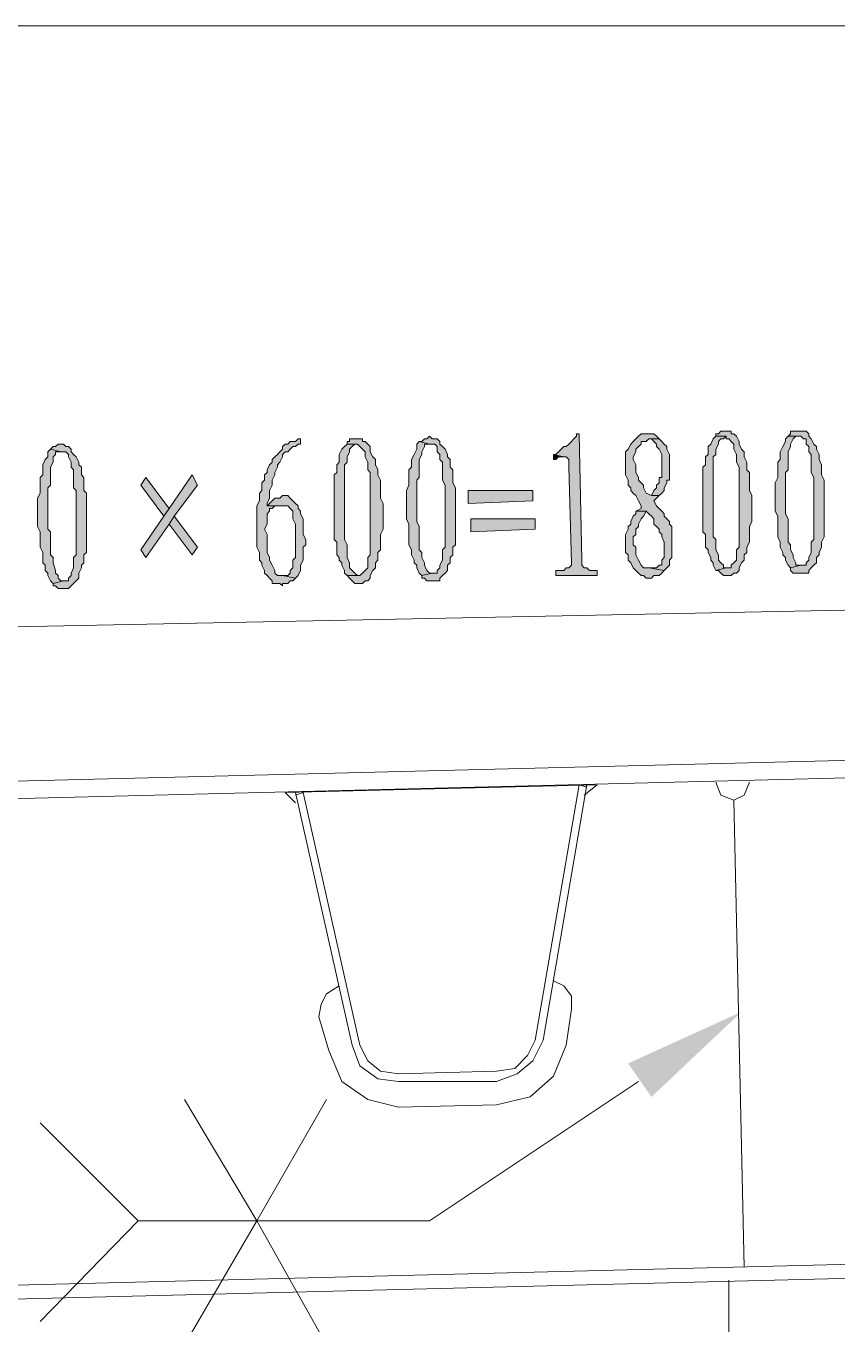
# Model space of a CAD drawing. Header units: millimetres. Extents: x 24 to 410, y 10 to 282.
# Drawn here: x 232.3 to 245.62, y 237.28 to 258.57 of the extents above; entities that cross this region are included whole.
import ezdxf

# ---------------------------------------------------------------- set-up
doc = ezdxf.new("R2010")
doc.units = ezdxf.units.MM

msp = doc.modelspace()

# ---------------------------------------------------------------- hatches: boundary and pattern name
h = msp.add_hatch(color=256)
h.dxf.hatch_style = 2
h.paths.add_polyline_path([(243.797667, 251.925667), (243.713, 251.925667), (243.670667, 251.883333), (243.628333, 251.883333), (243.628333, 251.841), (243.797667, 251.841), (243.797667, 251.798667), (243.84, 251.798667), (243.882333, 251.756333), (243.924667, 251.714), (243.924667, 251.629333), (243.967, 251.544667), (243.967, 251.417667), (244.009333, 251.333), (244.009333, 250.740333), (244.009333, 250.020667), (243.967, 249.978333), (243.967, 249.809), (243.924667, 249.766667), (243.882333, 249.724333), (243.882333, 249.682), (243.84, 249.682), (243.797667, 249.682), (243.628333, 249.639667), (243.670667, 249.639667), (243.713, 249.597333), (243.755333, 249.555), (243.882333, 249.555), (243.924667, 249.597333), (243.967, 249.597333), (244.009333, 249.639667), (244.009333, 249.682), (244.051667, 249.766667), (244.094, 249.809), (244.094, 249.893667), (244.136333, 249.936), (244.136333, 250.020667), (244.178667, 250.105333), (244.178667, 250.359333), (244.221, 250.444), (244.221, 250.867333), (244.178667, 250.952), (244.178667, 251.248333), (244.136333, 251.290667), (244.136333, 251.417667), (244.094, 251.502333), (244.094, 251.587), (244.051667, 251.629333), (244.009333, 251.714), (244.009333, 251.756333), (243.967, 251.841), (243.924667, 251.883333), (243.882333, 251.883333), (243.882333, 251.925667)])
h = msp.add_hatch(color=256)
h.dxf.hatch_style = 2
h.paths.add_polyline_path([(244.983, 251.925667), (244.856, 251.925667), (244.856, 251.883333), (244.813667, 251.841), (245.025333, 251.841), (245.067667, 251.798667), (245.11, 251.798667), (245.11, 251.714), (245.152333, 251.671667), (245.152333, 251.587), (245.194667, 251.544667), (245.194667, 251.248333), (245.237, 251.163667), (245.237, 250.782667), (245.237, 250.740333), (245.237, 250.147667), (245.194667, 250.105333), (245.194667, 249.936), (245.152333, 249.851333), (245.152333, 249.809), (245.11, 249.766667), (245.11, 249.724333), (245.067667, 249.724333), (245.025333, 249.724333), (244.856, 249.682), (244.856, 249.639667), (244.898333, 249.597333), (245.152333, 249.597333), (245.152333, 249.639667), (245.194667, 249.682), (245.237, 249.724333), (245.279333, 249.766667), (245.279333, 249.851333), (245.321667, 249.893667), (245.321667, 249.936), (245.364, 250.020667), (245.364, 250.105333), (245.406333, 250.19), (245.406333, 251.121333), (245.364, 251.206), (245.364, 251.375333), (245.321667, 251.46), (245.321667, 251.544667), (245.279333, 251.629333), (245.279333, 251.671667), (245.237, 251.714), (245.194667, 251.798667), (245.152333, 251.841), (245.152333, 251.883333), (245.11, 251.925667)])
h = msp.add_hatch(color=256)
h.dxf.hatch_style = 2
h.paths.add_polyline_path([(232.875667, 251.714), (232.833333, 251.714), (232.791, 251.671667), (232.748667, 251.671667), (232.706333, 251.629333), (232.875667, 251.587), (232.960333, 251.587), (233.002667, 251.544667), (233.002667, 251.502333), (233.045, 251.417667), (233.045, 251.333), (233.087333, 251.290667), (233.087333, 250.994333), (233.129667, 250.952), (233.129667, 250.528667), (233.129667, 250.486333), (233.129667, 249.893667), (233.087333, 249.851333), (233.087333, 249.682), (233.045, 249.597333), (233.045, 249.555), (233.002667, 249.512667), (233.002667, 249.470333), (232.960333, 249.470333), (232.918, 249.470333), (232.748667, 249.428), (232.748667, 249.385667), (232.791, 249.385667), (232.833333, 249.343333), (233.002667, 249.343333), (233.045, 249.385667), (233.087333, 249.428), (233.129667, 249.470333), (233.172, 249.512667), (233.172, 249.597333), (233.214333, 249.682), (233.214333, 249.724333), (233.256667, 249.766667), (233.256667, 249.893667), (233.299, 249.936), (233.299, 250.909667), (233.256667, 250.952), (233.256667, 251.163667), (233.214333, 251.206), (233.214333, 251.333), (233.172, 251.375333), (233.172, 251.417667), (233.129667, 251.502333), (233.087333, 251.544667), (233.045, 251.587), (233.045, 251.629333), (233.002667, 251.671667), (232.960333, 251.671667), (232.918, 251.714)])
h = msp.add_hatch(color=256)
h.dxf.hatch_style = 2
h.paths.add_polyline_path([(236.812667, 251.798667), (236.770333, 251.798667), (236.728, 251.756333), (236.643333, 251.756333), (236.601, 251.714), (236.558667, 251.714), (236.516333, 251.671667), (236.516333, 251.629333), (236.474, 251.587), (236.431667, 251.544667), (236.389333, 251.502333), (236.347, 251.46), (236.347, 251.417667), (236.304667, 251.375333), (236.262333, 251.290667), (236.262333, 251.248333), (236.22, 251.206), (236.22, 251.121333), (236.177667, 251.079), (236.177667, 250.952), (236.135333, 250.909667), (236.135333, 250.782667), (236.093, 250.698), (236.093, 250.613333), (236.093, 250.020667), (236.135333, 249.936), (236.135333, 249.809), (236.177667, 249.766667), (236.177667, 249.724333), (236.22, 249.639667), (236.22, 249.597333), (236.262333, 249.555), (236.304667, 249.512667), (236.347, 249.470333), (236.347, 249.428), (236.389333, 249.428), (236.474, 249.428), (236.516333, 249.385667), (236.516333, 249.428), (236.558667, 249.428), (236.601, 249.428), (236.643333, 249.470333), (236.685667, 249.470333), (236.728, 249.512667), (236.516333, 249.555), (236.431667, 249.555), (236.389333, 249.597333), (236.389333, 249.639667), (236.347, 249.724333), (236.304667, 249.809), (236.304667, 249.851333), (236.262333, 249.936), (236.262333, 250.232333), (236.22, 250.317), (236.262333, 250.401667), (236.262333, 250.571), (236.304667, 250.613333), (236.304667, 250.655667), (236.347, 250.655667), (236.389333, 250.698), (236.558667, 250.698), (236.262333, 250.698), (236.262333, 250.740333), (236.304667, 250.825), (236.304667, 250.952), (236.347, 251.036667), (236.347, 251.121333), (236.389333, 251.206), (236.389333, 251.248333), (236.431667, 251.333), (236.431667, 251.375333), (236.474, 251.417667), (236.516333, 251.502333), (236.516333, 251.544667), (236.558667, 251.587), (236.601, 251.587), (236.643333, 251.629333), (236.685667, 251.671667), (236.728, 251.671667), (236.770333, 251.714), (236.812667, 251.714)])
h = msp.add_hatch(color=256)
h.dxf.hatch_style = 2
h.paths.add_polyline_path([(237.574667, 251.714), (237.532333, 251.671667), (237.49, 251.629333), (237.447667, 251.544667), (237.447667, 251.417667), (237.405333, 251.375333), (237.405333, 251.248333), (237.363, 251.206), (237.363, 250.147667), (237.405333, 250.105333), (237.405333, 250.020667), (237.405333, 249.978333), (237.405333, 249.893667), (237.447667, 249.851333), (237.447667, 249.809), (237.49, 249.766667), (237.49, 249.724333), (237.532333, 249.639667), (237.532333, 249.597333), (237.574667, 249.555), (237.744, 249.555), (237.701667, 249.597333), (237.659333, 249.639667), (237.617, 249.682), (237.617, 249.766667), (237.574667, 249.851333), (237.574667, 250.063), (237.532333, 250.147667), (237.532333, 251.375333), (237.574667, 251.417667), (237.574667, 251.502333), (237.617, 251.587), (237.617, 251.629333), (237.659333, 251.671667), (237.701667, 251.714), (237.744, 251.714)])
h = msp.add_hatch(color=256)
h.dxf.hatch_style = 2
h.paths.add_polyline_path([(237.744, 251.798667), (237.617, 251.798667), (237.617, 251.756333), (237.574667, 251.756333), (237.574667, 251.714), (237.744, 251.714), (237.786333, 251.671667), (237.828667, 251.629333), (237.871, 251.587), (237.871, 251.502333), (237.913333, 251.417667), (237.913333, 251.290667), (237.955667, 251.248333), (237.955667, 250.613333), (237.955667, 249.893667), (237.913333, 249.851333), (237.913333, 249.682), (237.871, 249.639667), (237.828667, 249.597333), (237.786333, 249.555), (237.574667, 249.555), (237.617, 249.512667), (237.659333, 249.470333), (237.701667, 249.428), (237.828667, 249.428), (237.871, 249.470333), (237.913333, 249.470333), (237.955667, 249.512667), (237.955667, 249.555), (237.998, 249.639667), (238.040333, 249.682), (238.040333, 249.766667), (238.082667, 249.809), (238.082667, 249.936), (238.125, 249.978333), (238.125, 250.232333), (238.167333, 250.317), (238.167333, 250.740333), (238.125, 250.825), (238.125, 251.121333), (238.082667, 251.206), (238.082667, 251.290667), (238.040333, 251.375333), (238.040333, 251.46), (237.998, 251.502333), (237.955667, 251.587), (237.955667, 251.671667), (237.913333, 251.714), (237.871, 251.756333), (237.828667, 251.756333), (237.828667, 251.798667)])
h = msp.add_hatch(color=256)
h.dxf.hatch_style = 2
h.paths.add_polyline_path([(238.76, 251.756333), (238.717667, 251.714), (238.717667, 251.629333), (238.675333, 251.544667), (238.633, 251.46), (238.633, 251.333), (238.590667, 251.290667), (238.590667, 251.036667), (238.548333, 250.952), (238.548333, 250.486333), (238.590667, 250.401667), (238.590667, 250.063), (238.633, 249.978333), (238.633, 249.893667), (238.675333, 249.809), (238.675333, 249.766667), (238.717667, 249.724333), (238.717667, 249.682), (238.76, 249.597333), (238.802333, 249.555), (238.971667, 249.597333), (238.929333, 249.597333), (238.887, 249.639667), (238.844667, 249.724333), (238.844667, 249.766667), (238.802333, 249.851333), (238.802333, 249.936), (238.76, 249.978333), (238.76, 250.359333), (238.717667, 250.444), (238.717667, 251.121333), (238.76, 251.163667), (238.76, 251.46), (238.802333, 251.544667), (238.802333, 251.587), (238.844667, 251.671667), (238.844667, 251.714), (238.887, 251.714), (238.929333, 251.714)])
h = msp.add_hatch(color=256)
h.dxf.hatch_style = 2
h.paths.add_polyline_path([(238.929333, 251.841), (238.887, 251.798667), (238.844667, 251.798667), (238.802333, 251.756333), (238.76, 251.756333), (238.929333, 251.714), (239.014, 251.714), (239.056333, 251.671667), (239.056333, 251.587), (239.098667, 251.544667), (239.098667, 251.46), (239.141, 251.417667), (239.141, 251.121333), (239.183333, 251.036667), (239.183333, 250.655667), (239.183333, 250.613333), (239.183333, 250.020667), (239.141, 249.978333), (239.141, 249.809), (239.098667, 249.724333), (239.098667, 249.682), (239.056333, 249.639667), (239.056333, 249.597333), (239.014, 249.597333), (238.971667, 249.597333), (238.802333, 249.555), (238.802333, 249.512667), (238.844667, 249.512667), (238.887, 249.470333), (239.098667, 249.470333), (239.098667, 249.512667), (239.141, 249.555), (239.183333, 249.597333), (239.225667, 249.639667), (239.225667, 249.724333), (239.268, 249.766667), (239.268, 249.851333), (239.310333, 249.893667), (239.310333, 250.020667), (239.352667, 250.063), (239.352667, 250.994333), (239.310333, 251.079), (239.310333, 251.290667), (239.268, 251.333), (239.268, 251.46), (239.225667, 251.502333), (239.225667, 251.544667), (239.183333, 251.629333), (239.141, 251.671667), (239.098667, 251.714), (239.098667, 251.756333), (239.056333, 251.798667), (238.971667, 251.798667)])
h = msp.add_hatch(color=256)
h.dxf.hatch_style = 2
h.paths.add_polyline_path([(241.384667, 251.883333), (241.342333, 251.883333), (241.342333, 251.841), (241.3, 251.798667), (241.257667, 251.756333), (241.215333, 251.714), (241.173, 251.671667), (241.130667, 251.671667), (241.088333, 251.629333), (241.046, 251.587), (241.003667, 251.544667), (240.961333, 251.544667), (241.130667, 251.502333), (241.173, 251.502333), (241.215333, 251.46), (241.215333, 251.333), (241.257667, 249.766667), (241.257667, 249.724333), (241.215333, 249.682), (241.173, 249.682), (241.130667, 249.639667), (241.003667, 249.639667), (241.003667, 249.555), (241.681, 249.555), (241.681, 249.639667), (241.554, 249.639667), (241.511667, 249.682), (241.469333, 249.682), (241.427, 249.724333), (241.427, 249.809)])
h = msp.add_hatch(color=256)
h.dxf.hatch_style = 2
h.paths.add_polyline_path([(242.527667, 251.883333), (242.400667, 251.883333), (242.358333, 251.841), (242.316, 251.798667), (242.273667, 251.756333), (242.231333, 251.714), (242.189, 251.629333), (242.146667, 251.587), (242.146667, 251.206), (242.189, 251.121333), (242.189, 251.036667), (242.231333, 250.994333), (242.231333, 250.952), (242.273667, 250.909667), (242.316, 250.867333), (242.358333, 250.782667), (242.400667, 250.698), (242.400667, 250.655667), (242.316, 250.613333), (242.485333, 250.613333), (242.527667, 250.571), (242.57, 250.528667), (242.612333, 250.486333), (242.612333, 250.401667), (242.654667, 250.359333), (242.697, 250.317), (242.697, 250.274667), (242.739333, 250.232333), (242.739333, 250.19), (242.781667, 250.105333), (242.781667, 249.851333), (242.739333, 249.809), (242.739333, 249.724333), (242.697, 249.724333), (242.654667, 249.682), (242.527667, 249.682), (242.781667, 249.639667), (242.824, 249.682), (242.866333, 249.724333), (242.866333, 249.809), (242.908667, 249.851333), (242.908667, 250.359333), (242.866333, 250.401667), (242.866333, 250.444), (242.824, 250.486333), (242.781667, 250.528667), (242.781667, 250.571), (242.739333, 250.613333), (242.654667, 250.698), (242.612333, 250.782667), (242.654667, 250.825), (242.697, 250.867333), (242.57, 250.867333), (242.485333, 250.909667), (242.443, 250.994333), (242.443, 251.036667), (242.400667, 251.079), (242.358333, 251.121333), (242.358333, 251.163667), (242.316, 251.248333), (242.316, 251.375333), (242.273667, 251.46), (242.273667, 251.502333), (242.316, 251.587), (242.316, 251.629333), (242.358333, 251.671667), (242.400667, 251.714), (242.400667, 251.756333), (242.485333, 251.756333), (242.527667, 251.798667), (242.697, 251.798667), (242.654667, 251.841), (242.612333, 251.883333)])
h = msp.add_hatch(color=256)
h.dxf.hatch_style = 2
h.paths.add_polyline_path([(242.697, 251.798667), (242.527667, 251.798667), (242.57, 251.798667), (242.612333, 251.756333), (242.654667, 251.714), (242.654667, 251.671667), (242.697, 251.629333), (242.739333, 251.544667), (242.739333, 251.163667), (242.697, 251.163667), (242.697, 251.079), (242.654667, 251.036667), (242.654667, 250.994333), (242.612333, 250.952), (242.57, 250.867333), (242.697, 250.867333), (242.739333, 250.909667), (242.781667, 250.952), (242.781667, 250.994333), (242.824, 251.079), (242.824, 251.121333), (242.866333, 251.121333), (242.866333, 251.206), (242.866333, 251.544667), (242.824, 251.629333), (242.824, 251.671667), (242.781667, 251.714), (242.739333, 251.756333)])
h = msp.add_hatch(color=256)
h.dxf.hatch_style = 2
h.paths.add_polyline_path([(243.628333, 251.841), (243.586, 251.798667), (243.543667, 251.714), (243.501333, 251.671667), (243.501333, 251.544667), (243.459, 251.502333), (243.459, 251.375333), (243.416667, 251.333), (243.416667, 250.274667), (243.459, 250.232333), (243.459, 250.147667), (243.459, 250.105333), (243.459, 250.020667), (243.501333, 249.978333), (243.501333, 249.936), (243.543667, 249.851333), (243.543667, 249.809), (243.586, 249.766667), (243.586, 249.724333), (243.628333, 249.639667), (243.797667, 249.682), (243.755333, 249.682), (243.755333, 249.724333), (243.713, 249.766667), (243.670667, 249.809), (243.670667, 249.893667), (243.628333, 249.978333), (243.628333, 250.147667), (243.586, 250.19), (243.586, 251.502333), (243.628333, 251.544667), (243.628333, 251.629333), (243.670667, 251.714), (243.670667, 251.756333), (243.713, 251.798667), (243.755333, 251.798667), (243.797667, 251.841)])
h = msp.add_hatch(color=256)
h.dxf.hatch_style = 2
h.paths.add_polyline_path([(244.813667, 251.841), (244.771333, 251.798667), (244.771333, 251.756333), (244.729, 251.671667), (244.686667, 251.587), (244.686667, 251.46), (244.644333, 251.417667), (244.644333, 251.163667), (244.602, 251.079), (244.602, 250.613333), (244.644333, 250.528667), (244.644333, 250.19), (244.686667, 250.105333), (244.686667, 250.020667), (244.729, 249.936), (244.729, 249.893667), (244.771333, 249.851333), (244.771333, 249.809), (244.813667, 249.724333), (244.856, 249.682), (245.025333, 249.724333), (244.940667, 249.724333), (244.940667, 249.766667), (244.898333, 249.851333), (244.898333, 249.893667), (244.856, 249.978333), (244.856, 250.063), (244.813667, 250.105333), (244.813667, 250.486333), (244.771333, 250.571), (244.771333, 251.248333), (244.813667, 251.290667), (244.813667, 251.587), (244.856, 251.671667), (244.856, 251.714), (244.898333, 251.798667), (244.940667, 251.841), (244.983, 251.841)])
h = msp.add_hatch(color=256)
h.dxf.hatch_style = 2
h.paths.add_polyline_path([(232.706333, 251.629333), (232.664, 251.587), (232.664, 251.502333), (232.621667, 251.46), (232.579333, 251.375333), (232.579333, 251.206), (232.537, 251.163667), (232.537, 250.909667), (232.494667, 250.825), (232.494667, 250.359333), (232.537, 250.274667), (232.537, 250.020667), (232.579333, 249.936), (232.579333, 249.893667), (232.579333, 249.766667), (232.621667, 249.724333), (232.621667, 249.639667), (232.664, 249.597333), (232.664, 249.555), (232.706333, 249.470333), (232.748667, 249.428), (232.918, 249.470333), (232.875667, 249.470333), (232.833333, 249.512667), (232.833333, 249.555), (232.791, 249.597333), (232.791, 249.639667), (232.748667, 249.766667), (232.748667, 249.851333), (232.706333, 249.893667), (232.706333, 250.274667), (232.664, 250.317), (232.664, 250.994333), (232.706333, 251.036667), (232.706333, 251.333), (232.748667, 251.417667), (232.748667, 251.502333), (232.791, 251.544667), (232.791, 251.587), (232.833333, 251.587), (232.875667, 251.587)])
h = msp.add_hatch(color=256)
h.dxf.hatch_style = 2
h.paths.add_polyline_path([(240.961333, 251.544667), (240.961333, 251.46), (241.003667, 251.46), (241.046, 251.502333), (241.130667, 251.502333)])
h = msp.add_hatch(color=256)
h.dxf.hatch_style = 2
h.paths.add_polyline_path([(235.034667, 251.206), (234.653667, 250.655667), (234.569, 250.528667), (234.188, 249.978333), (234.272667, 249.851333), (234.653667, 250.401667), (234.738333, 250.528667), (235.119333, 251.036667)])
h = msp.add_hatch(color=256)
h.dxf.hatch_style = 2
h.paths.add_polyline_path([(234.272667, 251.163667), (234.188, 251.036667), (234.569, 250.528667), (234.653667, 250.655667)])
h = msp.add_hatch(color=256)
h.dxf.hatch_style = 2
h.paths.add_polyline_path([(236.558667, 250.867333), (236.516333, 250.867333), (236.474, 250.825), (236.389333, 250.825), (236.347, 250.782667), (236.304667, 250.740333), (236.262333, 250.698), (236.601, 250.698), (236.643333, 250.655667), (236.685667, 250.613333), (236.685667, 250.486333), (236.728, 250.401667), (236.728, 249.851333), (236.685667, 249.809), (236.685667, 249.724333), (236.685667, 249.682), (236.643333, 249.639667), (236.643333, 249.597333), (236.601, 249.555), (236.516333, 249.555), (236.728, 249.512667), (236.770333, 249.555), (236.812667, 249.639667), (236.812667, 249.724333), (236.855, 249.809), (236.855, 250.020667), (236.897333, 250.063), (236.897333, 250.147667), (236.855, 250.232333), (236.855, 250.486333), (236.812667, 250.571), (236.812667, 250.613333), (236.770333, 250.655667), (236.770333, 250.698), (236.728, 250.740333), (236.685667, 250.782667), (236.643333, 250.825), (236.601, 250.867333)])
h = msp.add_hatch(color=256)
h.dxf.hatch_style = 2
h.paths.add_polyline_path([(240.622667, 250.952), (239.564333, 250.952), (239.564333, 250.740333), (240.622667, 250.782667)])
h = msp.add_hatch(color=256)
h.dxf.hatch_style = 2
h.paths.add_polyline_path([(234.738333, 250.528667), (234.653667, 250.401667), (235.034667, 249.893667), (235.119333, 250.020667)])
h = msp.add_hatch(color=256)
h.dxf.hatch_style = 2
h.paths.add_polyline_path([(240.665, 250.486333), (239.606667, 250.486333), (239.606667, 250.274667), (240.665, 250.317)])
h = msp.add_hatch(color=256)
h.dxf.hatch_style = 2
h.paths.add_polyline_path([(242.316, 250.613333), (242.316, 250.571), (242.273667, 250.528667), (242.231333, 250.444), (242.231333, 250.401667), (242.189, 250.359333), (242.189, 250.317), (242.146667, 250.232333), (242.146667, 249.936), (242.189, 249.893667), (242.189, 249.809), (242.231333, 249.766667), (242.273667, 249.682), (242.316, 249.639667), (242.358333, 249.597333), (242.400667, 249.555), (242.443, 249.555), (242.485333, 249.512667), (242.57, 249.512667), (242.612333, 249.555), (242.697, 249.555), (242.739333, 249.597333), (242.781667, 249.639667), (242.527667, 249.682), (242.443, 249.682), (242.400667, 249.724333), (242.358333, 249.809), (242.316, 249.893667), (242.316, 250.020667), (242.273667, 250.063), (242.273667, 250.19), (242.316, 250.232333), (242.316, 250.317), (242.358333, 250.359333), (242.358333, 250.401667), (242.400667, 250.486333), (242.443, 250.528667), (242.485333, 250.613333)])
h = msp.add_hatch(color=256)
h.dxf.hatch_style = 2
h.paths.add_polyline_path([(242.189, 241.554), (244.051667, 242.400667), (242.57, 241.003667)])

# ---------------------------------------------------------------- linework, layer by layer
at = {"lineweight": 0}
for points in [[(394.377333, 258.572), (89.492667, 258.572)], [(381.550333, 251.714), (96.562333, 245.999)], [(395.859, 250.274667), (72.093667, 242.189)], [(253.238, 246.422333), (71.839667, 241.892667)], [(243.628333, 246.168333), (243.713, 245.956667), (243.924667, 245.872), (244.094, 245.956667), (244.178667, 246.168333)], [(236.558667, 245.999), (241.681, 246.126)], [(236.728, 245.829667), (236.558667, 245.999)], [(237.659333, 241.850333), (236.728, 245.999)], [(236.855, 245.999), (236.728, 245.956667)], [(236.855, 245.999), (237.786333, 241.850333), (237.913333, 241.596333), (238.125, 241.427), (238.421333, 241.384667)], [(241.384667, 246.126), (240.665, 241.935)], [(241.511667, 246.126), (240.792, 241.935)], [(241.384667, 246.126), (241.511667, 246.083667)], [(241.469333, 245.956667), (241.681, 246.126)], [(243.924667, 245.872), (244.094, 238.209667)], [(237.447667, 242.824), (237.236, 242.697), (237.151333, 242.527667), (237.109, 242.316), (237.278333, 241.765667)], [(241.257667, 242.443), (241.257667, 242.654667), (241.130667, 242.824), (240.961333, 242.908667)], [(241.173, 241.850333), (241.257667, 242.443)], [(395.859, 242.019667), (88.265, 234.315)], [(240.03, 241.257667), (240.368667, 241.384667), (240.622667, 241.596333), (240.792, 241.935)], [(240.03, 241.427), (240.326333, 241.469333), (240.538, 241.681), (240.665, 241.935)], [(395.859, 241.765667), (88.265, 234.103333)], [(237.278333, 241.765667), (237.49, 241.257667), (237.913333, 240.961333), (238.421333, 240.834333)], [(237.659333, 241.850333), (237.786333, 241.511667), (238.082667, 241.3), (238.421333, 241.257667)], [(240.03, 240.876667), (240.580333, 241.003667), (240.961333, 241.342333), (241.173, 241.850333)], [(242.358333, 241.257667), (238.929333, 238.971667), (234.145667, 238.971667)], [(240.03, 241.427), (238.421333, 241.384667)], [(240.03, 241.257667), (238.421333, 241.257667)], [(234.907667, 240.961333), (236.093, 238.971667), (237.236, 240.961333)], [(238.421333, 240.834333), (240.03, 240.876667)], [(232.537, 240.580333), (234.145667, 238.971667), (232.537, 237.320667)], [(234.907667, 236.939667), (236.093, 238.971667), (237.236, 236.939667)], [(243.84, 186.563), (243.84, 237.998)]]:
    msp.add_lwpolyline(points, dxfattribs=at)
for points in [[(243.797667, 251.925667), (243.713, 251.925667), (243.670667, 251.883333), (243.628333, 251.883333), (243.628333, 251.841), (243.797667, 251.841), (243.797667, 251.798667), (243.84, 251.798667), (243.882333, 251.756333), (243.924667, 251.714), (243.924667, 251.629333), (243.967, 251.544667), (243.967, 251.417667), (244.009333, 251.333), (244.009333, 250.740333), (244.009333, 250.020667), (243.967, 249.978333), (243.967, 249.809), (243.924667, 249.766667), (243.882333, 249.724333), (243.882333, 249.682), (243.84, 249.682), (243.797667, 249.682), (243.628333, 249.639667), (243.670667, 249.639667), (243.713, 249.597333), (243.755333, 249.555), (243.882333, 249.555), (243.924667, 249.597333), (243.967, 249.597333), (244.009333, 249.639667), (244.009333, 249.682), (244.051667, 249.766667), (244.094, 249.809), (244.094, 249.893667), (244.136333, 249.936), (244.136333, 250.020667), (244.178667, 250.105333), (244.178667, 250.359333), (244.221, 250.444), (244.221, 250.867333), (244.178667, 250.952), (244.178667, 251.248333), (244.136333, 251.290667), (244.136333, 251.417667), (244.094, 251.502333), (244.094, 251.587), (244.051667, 251.629333), (244.009333, 251.714), (244.009333, 251.756333), (243.967, 251.841), (243.924667, 251.883333), (243.882333, 251.883333), (243.882333, 251.925667)], [(244.983, 251.925667), (244.856, 251.925667), (244.856, 251.883333), (244.813667, 251.841), (245.025333, 251.841), (245.067667, 251.798667), (245.11, 251.798667), (245.11, 251.714), (245.152333, 251.671667), (245.152333, 251.587), (245.194667, 251.544667), (245.194667, 251.248333), (245.237, 251.163667), (245.237, 250.782667), (245.237, 250.740333), (245.237, 250.147667), (245.194667, 250.105333), (245.194667, 249.936), (245.152333, 249.851333), (245.152333, 249.809), (245.11, 249.766667), (245.11, 249.724333), (245.067667, 249.724333), (245.025333, 249.724333), (244.856, 249.682), (244.856, 249.639667), (244.898333, 249.597333), (245.152333, 249.597333), (245.152333, 249.639667), (245.194667, 249.682), (245.237, 249.724333), (245.279333, 249.766667), (245.279333, 249.851333), (245.321667, 249.893667), (245.321667, 249.936), (245.364, 250.020667), (245.364, 250.105333), (245.406333, 250.19), (245.406333, 251.121333), (245.364, 251.206), (245.364, 251.375333), (245.321667, 251.46), (245.321667, 251.544667), (245.279333, 251.629333), (245.279333, 251.671667), (245.237, 251.714), (245.194667, 251.798667), (245.152333, 251.841), (245.152333, 251.883333), (245.11, 251.925667)], [(232.875667, 251.714), (232.833333, 251.714), (232.791, 251.671667), (232.748667, 251.671667), (232.706333, 251.629333), (232.875667, 251.587), (232.960333, 251.587), (233.002667, 251.544667), (233.002667, 251.502333), (233.045, 251.417667), (233.045, 251.333), (233.087333, 251.290667), (233.087333, 250.994333), (233.129667, 250.952), (233.129667, 250.528667), (233.129667, 250.486333), (233.129667, 249.893667), (233.087333, 249.851333), (233.087333, 249.682), (233.045, 249.597333), (233.045, 249.555), (233.002667, 249.512667), (233.002667, 249.470333), (232.960333, 249.470333), (232.918, 249.470333), (232.748667, 249.428), (232.748667, 249.385667), (232.791, 249.385667), (232.833333, 249.343333), (233.002667, 249.343333), (233.045, 249.385667), (233.087333, 249.428), (233.129667, 249.470333), (233.172, 249.512667), (233.172, 249.597333), (233.214333, 249.682), (233.214333, 249.724333), (233.256667, 249.766667), (233.256667, 249.893667), (233.299, 249.936), (233.299, 250.909667), (233.256667, 250.952), (233.256667, 251.163667), (233.214333, 251.206), (233.214333, 251.333), (233.172, 251.375333), (233.172, 251.417667), (233.129667, 251.502333), (233.087333, 251.544667), (233.045, 251.587), (233.045, 251.629333), (233.002667, 251.671667), (232.960333, 251.671667), (232.918, 251.714)], [(236.812667, 251.798667), (236.770333, 251.798667), (236.728, 251.756333), (236.643333, 251.756333), (236.601, 251.714), (236.558667, 251.714), (236.516333, 251.671667), (236.516333, 251.629333), (236.474, 251.587), (236.431667, 251.544667), (236.389333, 251.502333), (236.347, 251.46), (236.347, 251.417667), (236.304667, 251.375333), (236.262333, 251.290667), (236.262333, 251.248333), (236.22, 251.206), (236.22, 251.121333), (236.177667, 251.079), (236.177667, 250.952), (236.135333, 250.909667), (236.135333, 250.782667), (236.093, 250.698), (236.093, 250.613333), (236.093, 250.020667), (236.135333, 249.936), (236.135333, 249.809), (236.177667, 249.766667), (236.177667, 249.724333), (236.22, 249.639667), (236.22, 249.597333), (236.262333, 249.555), (236.304667, 249.512667), (236.347, 249.470333), (236.347, 249.428), (236.389333, 249.428), (236.474, 249.428), (236.516333, 249.385667), (236.516333, 249.428), (236.558667, 249.428), (236.601, 249.428), (236.643333, 249.470333), (236.685667, 249.470333), (236.728, 249.512667), (236.516333, 249.555), (236.431667, 249.555), (236.389333, 249.597333), (236.389333, 249.639667), (236.347, 249.724333), (236.304667, 249.809), (236.304667, 249.851333), (236.262333, 249.936), (236.262333, 250.232333), (236.22, 250.317), (236.262333, 250.401667), (236.262333, 250.571), (236.304667, 250.613333), (236.304667, 250.655667), (236.347, 250.655667), (236.389333, 250.698), (236.558667, 250.698), (236.262333, 250.698), (236.262333, 250.740333), (236.304667, 250.825), (236.304667, 250.952), (236.347, 251.036667), (236.347, 251.121333), (236.389333, 251.206), (236.389333, 251.248333), (236.431667, 251.333), (236.431667, 251.375333), (236.474, 251.417667), (236.516333, 251.502333), (236.516333, 251.544667), (236.558667, 251.587), (236.601, 251.587), (236.643333, 251.629333), (236.685667, 251.671667), (236.728, 251.671667), (236.770333, 251.714), (236.812667, 251.714)], [(237.574667, 251.714), (237.532333, 251.671667), (237.49, 251.629333), (237.447667, 251.544667), (237.447667, 251.417667), (237.405333, 251.375333), (237.405333, 251.248333), (237.363, 251.206), (237.363, 250.147667), (237.405333, 250.105333), (237.405333, 250.020667), (237.405333, 249.978333), (237.405333, 249.893667), (237.447667, 249.851333), (237.447667, 249.809), (237.49, 249.766667), (237.49, 249.724333), (237.532333, 249.639667), (237.532333, 249.597333), (237.574667, 249.555), (237.744, 249.555), (237.701667, 249.597333), (237.659333, 249.639667), (237.617, 249.682), (237.617, 249.766667), (237.574667, 249.851333), (237.574667, 250.063), (237.532333, 250.147667), (237.532333, 251.375333), (237.574667, 251.417667), (237.574667, 251.502333), (237.617, 251.587), (237.617, 251.629333), (237.659333, 251.671667), (237.701667, 251.714), (237.744, 251.714)], [(237.744, 251.798667), (237.617, 251.798667), (237.617, 251.756333), (237.574667, 251.756333), (237.574667, 251.714), (237.744, 251.714), (237.786333, 251.671667), (237.828667, 251.629333), (237.871, 251.587), (237.871, 251.502333), (237.913333, 251.417667), (237.913333, 251.290667), (237.955667, 251.248333), (237.955667, 250.613333), (237.955667, 249.893667), (237.913333, 249.851333), (237.913333, 249.682), (237.871, 249.639667), (237.828667, 249.597333), (237.786333, 249.555), (237.574667, 249.555), (237.617, 249.512667), (237.659333, 249.470333), (237.701667, 249.428), (237.828667, 249.428), (237.871, 249.470333), (237.913333, 249.470333), (237.955667, 249.512667), (237.955667, 249.555), (237.998, 249.639667), (238.040333, 249.682), (238.040333, 249.766667), (238.082667, 249.809), (238.082667, 249.936), (238.125, 249.978333), (238.125, 250.232333), (238.167333, 250.317), (238.167333, 250.740333), (238.125, 250.825), (238.125, 251.121333), (238.082667, 251.206), (238.082667, 251.290667), (238.040333, 251.375333), (238.040333, 251.46), (237.998, 251.502333), (237.955667, 251.587), (237.955667, 251.671667), (237.913333, 251.714), (237.871, 251.756333), (237.828667, 251.756333), (237.828667, 251.798667)], [(238.76, 251.756333), (238.717667, 251.714), (238.717667, 251.629333), (238.675333, 251.544667), (238.633, 251.46), (238.633, 251.333), (238.590667, 251.290667), (238.590667, 251.036667), (238.548333, 250.952), (238.548333, 250.486333), (238.590667, 250.401667), (238.590667, 250.063), (238.633, 249.978333), (238.633, 249.893667), (238.675333, 249.809), (238.675333, 249.766667), (238.717667, 249.724333), (238.717667, 249.682), (238.76, 249.597333), (238.802333, 249.555), (238.971667, 249.597333), (238.929333, 249.597333), (238.887, 249.639667), (238.844667, 249.724333), (238.844667, 249.766667), (238.802333, 249.851333), (238.802333, 249.936), (238.76, 249.978333), (238.76, 250.359333), (238.717667, 250.444), (238.717667, 251.121333), (238.76, 251.163667), (238.76, 251.46), (238.802333, 251.544667), (238.802333, 251.587), (238.844667, 251.671667), (238.844667, 251.714), (238.887, 251.714), (238.929333, 251.714)], [(238.929333, 251.841), (238.887, 251.798667), (238.844667, 251.798667), (238.802333, 251.756333), (238.76, 251.756333), (238.929333, 251.714), (239.014, 251.714), (239.056333, 251.671667), (239.056333, 251.587), (239.098667, 251.544667), (239.098667, 251.46), (239.141, 251.417667), (239.141, 251.121333), (239.183333, 251.036667), (239.183333, 250.655667), (239.183333, 250.613333), (239.183333, 250.020667), (239.141, 249.978333), (239.141, 249.809), (239.098667, 249.724333), (239.098667, 249.682), (239.056333, 249.639667), (239.056333, 249.597333), (239.014, 249.597333), (238.971667, 249.597333), (238.802333, 249.555), (238.802333, 249.512667), (238.844667, 249.512667), (238.887, 249.470333), (239.098667, 249.470333), (239.098667, 249.512667), (239.141, 249.555), (239.183333, 249.597333), (239.225667, 249.639667), (239.225667, 249.724333), (239.268, 249.766667), (239.268, 249.851333), (239.310333, 249.893667), (239.310333, 250.020667), (239.352667, 250.063), (239.352667, 250.994333), (239.310333, 251.079), (239.310333, 251.290667), (239.268, 251.333), (239.268, 251.46), (239.225667, 251.502333), (239.225667, 251.544667), (239.183333, 251.629333), (239.141, 251.671667), (239.098667, 251.714), (239.098667, 251.756333), (239.056333, 251.798667), (238.971667, 251.798667)], [(241.384667, 251.883333), (241.342333, 251.883333), (241.342333, 251.841), (241.3, 251.798667), (241.257667, 251.756333), (241.215333, 251.714), (241.173, 251.671667), (241.130667, 251.671667), (241.088333, 251.629333), (241.046, 251.587), (241.003667, 251.544667), (240.961333, 251.544667), (241.130667, 251.502333), (241.173, 251.502333), (241.215333, 251.46), (241.215333, 251.333), (241.257667, 249.766667), (241.257667, 249.724333), (241.215333, 249.682), (241.173, 249.682), (241.130667, 249.639667), (241.003667, 249.639667), (241.003667, 249.555), (241.681, 249.555), (241.681, 249.639667), (241.554, 249.639667), (241.511667, 249.682), (241.469333, 249.682), (241.427, 249.724333), (241.427, 249.809)], [(242.527667, 251.883333), (242.400667, 251.883333), (242.358333, 251.841), (242.316, 251.798667), (242.273667, 251.756333), (242.231333, 251.714), (242.189, 251.629333), (242.146667, 251.587), (242.146667, 251.206), (242.189, 251.121333), (242.189, 251.036667), (242.231333, 250.994333), (242.231333, 250.952), (242.273667, 250.909667), (242.316, 250.867333), (242.358333, 250.782667), (242.400667, 250.698), (242.400667, 250.655667), (242.316, 250.613333), (242.485333, 250.613333), (242.527667, 250.571), (242.57, 250.528667), (242.612333, 250.486333), (242.612333, 250.401667), (242.654667, 250.359333), (242.697, 250.317), (242.697, 250.274667), (242.739333, 250.232333), (242.739333, 250.19), (242.781667, 250.105333), (242.781667, 249.851333), (242.739333, 249.809), (242.739333, 249.724333), (242.697, 249.724333), (242.654667, 249.682), (242.527667, 249.682), (242.781667, 249.639667), (242.824, 249.682), (242.866333, 249.724333), (242.866333, 249.809), (242.908667, 249.851333), (242.908667, 250.359333), (242.866333, 250.401667), (242.866333, 250.444), (242.824, 250.486333), (242.781667, 250.528667), (242.781667, 250.571), (242.739333, 250.613333), (242.654667, 250.698), (242.612333, 250.782667), (242.654667, 250.825), (242.697, 250.867333), (242.57, 250.867333), (242.485333, 250.909667), (242.443, 250.994333), (242.443, 251.036667), (242.400667, 251.079), (242.358333, 251.121333), (242.358333, 251.163667), (242.316, 251.248333), (242.316, 251.375333), (242.273667, 251.46), (242.273667, 251.502333), (242.316, 251.587), (242.316, 251.629333), (242.358333, 251.671667), (242.400667, 251.714), (242.400667, 251.756333), (242.485333, 251.756333), (242.527667, 251.798667), (242.697, 251.798667), (242.654667, 251.841), (242.612333, 251.883333)], [(242.697, 251.798667), (242.527667, 251.798667), (242.57, 251.798667), (242.612333, 251.756333), (242.654667, 251.714), (242.654667, 251.671667), (242.697, 251.629333), (242.739333, 251.544667), (242.739333, 251.163667), (242.697, 251.163667), (242.697, 251.079), (242.654667, 251.036667), (242.654667, 250.994333), (242.612333, 250.952), (242.57, 250.867333), (242.697, 250.867333), (242.739333, 250.909667), (242.781667, 250.952), (242.781667, 250.994333), (242.824, 251.079), (242.824, 251.121333), (242.866333, 251.121333), (242.866333, 251.206), (242.866333, 251.544667), (242.824, 251.629333), (242.824, 251.671667), (242.781667, 251.714), (242.739333, 251.756333)], [(243.628333, 251.841), (243.586, 251.798667), (243.543667, 251.714), (243.501333, 251.671667), (243.501333, 251.544667), (243.459, 251.502333), (243.459, 251.375333), (243.416667, 251.333), (243.416667, 250.274667), (243.459, 250.232333), (243.459, 250.147667), (243.459, 250.105333), (243.459, 250.020667), (243.501333, 249.978333), (243.501333, 249.936), (243.543667, 249.851333), (243.543667, 249.809), (243.586, 249.766667), (243.586, 249.724333), (243.628333, 249.639667), (243.797667, 249.682), (243.755333, 249.682), (243.755333, 249.724333), (243.713, 249.766667), (243.670667, 249.809), (243.670667, 249.893667), (243.628333, 249.978333), (243.628333, 250.147667), (243.586, 250.19), (243.586, 251.502333), (243.628333, 251.544667), (243.628333, 251.629333), (243.670667, 251.714), (243.670667, 251.756333), (243.713, 251.798667), (243.755333, 251.798667), (243.797667, 251.841)], [(244.813667, 251.841), (244.771333, 251.798667), (244.771333, 251.756333), (244.729, 251.671667), (244.686667, 251.587), (244.686667, 251.46), (244.644333, 251.417667), (244.644333, 251.163667), (244.602, 251.079), (244.602, 250.613333), (244.644333, 250.528667), (244.644333, 250.19), (244.686667, 250.105333), (244.686667, 250.020667), (244.729, 249.936), (244.729, 249.893667), (244.771333, 249.851333), (244.771333, 249.809), (244.813667, 249.724333), (244.856, 249.682), (245.025333, 249.724333), (244.940667, 249.724333), (244.940667, 249.766667), (244.898333, 249.851333), (244.898333, 249.893667), (244.856, 249.978333), (244.856, 250.063), (244.813667, 250.105333), (244.813667, 250.486333), (244.771333, 250.571), (244.771333, 251.248333), (244.813667, 251.290667), (244.813667, 251.587), (244.856, 251.671667), (244.856, 251.714), (244.898333, 251.798667), (244.940667, 251.841), (244.983, 251.841)], [(232.706333, 251.629333), (232.664, 251.587), (232.664, 251.502333), (232.621667, 251.46), (232.579333, 251.375333), (232.579333, 251.206), (232.537, 251.163667), (232.537, 250.909667), (232.494667, 250.825), (232.494667, 250.359333), (232.537, 250.274667), (232.537, 250.020667), (232.579333, 249.936), (232.579333, 249.893667), (232.579333, 249.766667), (232.621667, 249.724333), (232.621667, 249.639667), (232.664, 249.597333), (232.664, 249.555), (232.706333, 249.470333), (232.748667, 249.428), (232.918, 249.470333), (232.875667, 249.470333), (232.833333, 249.512667), (232.833333, 249.555), (232.791, 249.597333), (232.791, 249.639667), (232.748667, 249.766667), (232.748667, 249.851333), (232.706333, 249.893667), (232.706333, 250.274667), (232.664, 250.317), (232.664, 250.994333), (232.706333, 251.036667), (232.706333, 251.333), (232.748667, 251.417667), (232.748667, 251.502333), (232.791, 251.544667), (232.791, 251.587), (232.833333, 251.587), (232.875667, 251.587)], [(240.961333, 251.544667), (240.961333, 251.46), (241.003667, 251.46), (241.046, 251.502333), (241.130667, 251.502333)], [(235.034667, 251.206), (234.653667, 250.655667), (234.569, 250.528667), (234.188, 249.978333), (234.272667, 249.851333), (234.653667, 250.401667), (234.738333, 250.528667), (235.119333, 251.036667)], [(234.272667, 251.163667), (234.188, 251.036667), (234.569, 250.528667), (234.653667, 250.655667)], [(236.558667, 250.867333), (236.516333, 250.867333), (236.474, 250.825), (236.389333, 250.825), (236.347, 250.782667), (236.304667, 250.740333), (236.262333, 250.698), (236.601, 250.698), (236.643333, 250.655667), (236.685667, 250.613333), (236.685667, 250.486333), (236.728, 250.401667), (236.728, 249.851333), (236.685667, 249.809), (236.685667, 249.724333), (236.685667, 249.682), (236.643333, 249.639667), (236.643333, 249.597333), (236.601, 249.555), (236.516333, 249.555), (236.728, 249.512667), (236.770333, 249.555), (236.812667, 249.639667), (236.812667, 249.724333), (236.855, 249.809), (236.855, 250.020667), (236.897333, 250.063), (236.897333, 250.147667), (236.855, 250.232333), (236.855, 250.486333), (236.812667, 250.571), (236.812667, 250.613333), (236.770333, 250.655667), (236.770333, 250.698), (236.728, 250.740333), (236.685667, 250.782667), (236.643333, 250.825), (236.601, 250.867333)], [(240.622667, 250.952), (239.564333, 250.952), (239.564333, 250.740333), (240.622667, 250.782667)], [(234.738333, 250.528667), (234.653667, 250.401667), (235.034667, 249.893667), (235.119333, 250.020667)], [(240.665, 250.486333), (239.606667, 250.486333), (239.606667, 250.274667), (240.665, 250.317)], [(242.316, 250.613333), (242.316, 250.571), (242.273667, 250.528667), (242.231333, 250.444), (242.231333, 250.401667), (242.189, 250.359333), (242.189, 250.317), (242.146667, 250.232333), (242.146667, 249.936), (242.189, 249.893667), (242.189, 249.809), (242.231333, 249.766667), (242.273667, 249.682), (242.316, 249.639667), (242.358333, 249.597333), (242.400667, 249.555), (242.443, 249.555), (242.485333, 249.512667), (242.57, 249.512667), (242.612333, 249.555), (242.697, 249.555), (242.739333, 249.597333), (242.781667, 249.639667), (242.527667, 249.682), (242.443, 249.682), (242.400667, 249.724333), (242.358333, 249.809), (242.316, 249.893667), (242.316, 250.020667), (242.273667, 250.063), (242.273667, 250.19), (242.316, 250.232333), (242.316, 250.317), (242.358333, 250.359333), (242.358333, 250.401667), (242.400667, 250.486333), (242.443, 250.528667), (242.485333, 250.613333)]]:
    msp.add_lwpolyline(points, close=True, dxfattribs=at)

doc.saveas('drawing.dxf')
